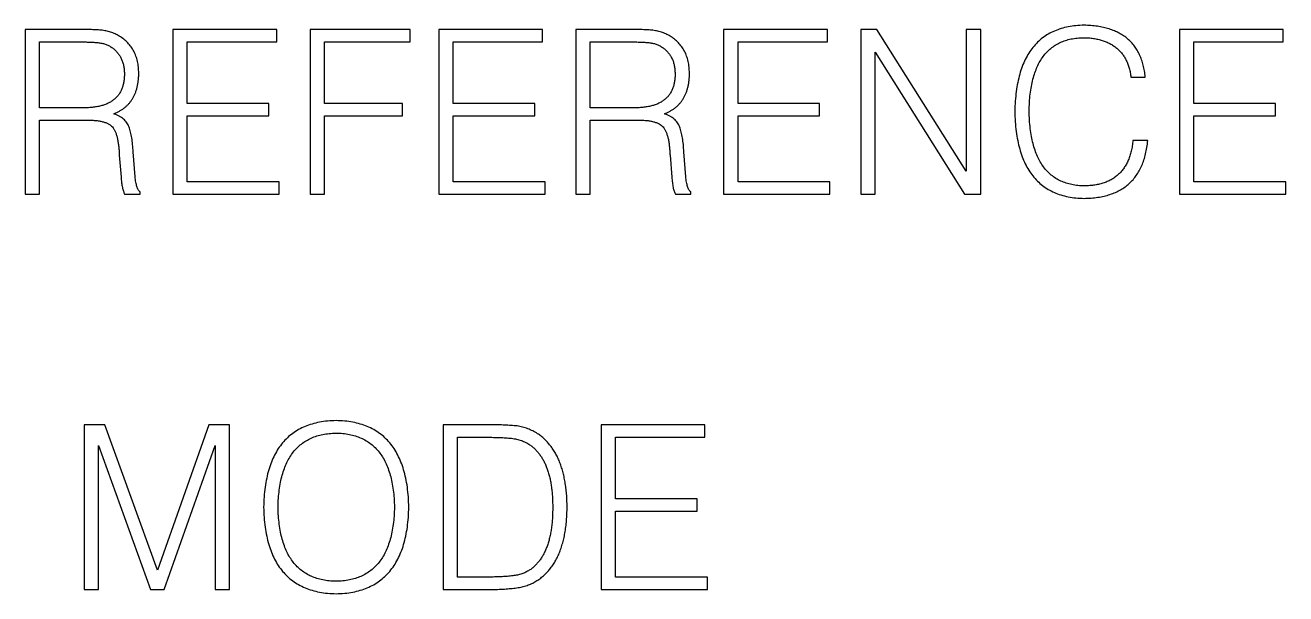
# Model space of a CAD drawing. Header units: millimetres. Extents: x 166 to 666, y 174 to 359.
# Drawn here: x 460.27 to 479.41, y 230.12 to 238.75 of the extents above; entities that cross this region are included whole.
import ezdxf

# ---------------------------------------------------------------- set-up
doc = ezdxf.new("R2010")
doc.units = ezdxf.units.MM

msp = doc.modelspace()

# ---------------------------------------------------------------- linework, layer by layer
at = {"color": 7, "linetype": 'Continuous', "lineweight": 25}
for p, q in [((461.07, 238.684), (460.265, 238.684)), ((460.265, 238.684), (460.265, 236.184)), ((464.085, 238.684), (462.509, 238.684)), ((462.509, 238.684), (462.509, 236.184)), ((464.085, 238.494), (464.085, 238.684)), ((466.115, 238.684), (464.592, 238.684)), ((464.592, 238.684), (464.592, 236.184)), ((466.115, 238.494), (466.115, 238.684)), ((468.123, 238.684), (466.547, 238.684)), ((466.547, 238.684), (466.547, 236.184)), ((468.123, 238.494), (468.123, 238.684)), ((469.436, 238.684), (468.631, 238.684)), ((468.631, 238.684), (468.631, 236.184)), ((472.45, 238.684), (470.874, 238.684)), ((470.874, 238.684), (470.874, 236.184)), ((472.45, 238.494), (472.45, 238.684)), ((473.202, 238.684), (472.958, 238.684)), ((472.958, 238.684), (472.958, 236.184)), ((474.56, 236.532), (473.202, 238.684)), ((474.779, 238.684), (474.56, 238.684)), ((474.56, 238.684), (474.56, 236.532)), ((474.779, 236.184), (474.779, 238.684)), ((479.373, 238.684), (477.797, 238.684)), ((477.797, 238.684), (477.797, 236.184)), ((479.373, 238.494), (479.373, 238.684)), ((460.484, 238.494), (461.118, 238.494)), ((460.484, 237.495), (460.484, 238.494)), ((462.727, 237.559), (462.727, 238.494)), ((462.727, 238.494), (464.085, 238.494)), ((464.811, 237.559), (464.811, 238.494)), ((464.811, 238.494), (466.115, 238.494)), ((466.766, 237.559), (466.766, 238.494)), ((466.766, 238.494), (468.123, 238.494)), ((468.849, 238.494), (469.483, 238.494)), ((468.849, 237.495), (468.849, 238.494)), ((471.093, 237.559), (471.093, 238.494)), ((471.093, 238.494), (472.45, 238.494)), ((478.016, 237.559), (478.016, 238.494)), ((478.016, 238.494), (479.373, 238.494)), ((473.176, 236.184), (473.176, 238.337)), ((473.176, 238.337), (474.533, 236.184)), ((477.06, 237.961), (477.279, 237.961)), ((461.131, 237.495), (460.484, 237.495)), ((463.968, 237.559), (462.727, 237.559)), ((463.968, 237.373), (463.968, 237.559)), ((465.994, 237.559), (464.811, 237.559)), ((465.994, 237.373), (465.994, 237.559)), ((468.006, 237.559), (466.766, 237.559)), ((468.006, 237.373), (468.006, 237.559)), ((469.497, 237.495), (468.849, 237.495)), ((472.333, 237.559), (471.093, 237.559)), ((472.333, 237.373), (472.333, 237.559)), ((479.256, 237.559), (478.016, 237.559)), ((479.256, 237.373), (479.256, 237.559)), ((460.484, 236.184), (460.484, 237.308)), ((460.484, 237.308), (461.196, 237.308)), ((462.727, 236.373), (462.727, 237.373)), ((462.727, 237.373), (463.968, 237.373)), ((464.811, 236.184), (464.811, 237.373)), ((464.811, 237.373), (465.994, 237.373)), ((466.766, 236.373), (466.766, 237.373)), ((466.766, 237.373), (468.006, 237.373)), ((468.849, 236.184), (468.849, 237.308)), ((468.849, 237.308), (469.561, 237.308)), ((471.093, 236.373), (471.093, 237.373)), ((471.093, 237.373), (472.333, 237.373)), ((478.016, 236.373), (478.016, 237.373)), ((478.016, 237.373), (479.256, 237.373)), ((477.317, 236.997), (477.092, 236.997)), ((461.694, 236.774), (461.721, 236.443)), ((461.935, 236.449), (461.905, 236.824)), ((470.06, 236.774), (470.086, 236.443)), ((470.3, 236.449), (470.27, 236.824)), ((464.125, 236.373), (462.727, 236.373)), ((464.125, 236.184), (464.125, 236.373)), ((468.164, 236.373), (466.766, 236.373)), ((468.164, 236.184), (468.164, 236.373)), ((472.49, 236.373), (471.093, 236.373)), ((472.49, 236.184), (472.49, 236.373)), ((479.414, 236.373), (478.016, 236.373)), ((479.414, 236.184), (479.414, 236.373)), ((460.265, 236.184), (460.484, 236.184)), ((461.775, 236.184), (462.01, 236.184)), ((462.01, 236.184), (462.01, 236.218)), ((462.509, 236.184), (464.125, 236.184)), ((464.592, 236.184), (464.811, 236.184)), ((466.547, 236.184), (468.164, 236.184)), ((468.631, 236.184), (468.849, 236.184)), ((470.141, 236.184), (470.376, 236.184)), ((470.376, 236.184), (470.376, 236.218)), ((470.874, 236.184), (472.49, 236.184)), ((472.958, 236.184), (473.176, 236.184)), ((474.533, 236.184), (474.779, 236.184)), ((477.797, 236.184), (479.414, 236.184)), ((461.475, 232.684), (461.163, 232.684)), ((461.163, 232.684), (461.163, 230.184)), ((462.273, 230.476), (461.475, 232.684)), ((463.056, 232.684), (462.273, 230.476)), ((463.368, 232.684), (463.056, 232.684)), ((463.368, 230.184), (463.368, 232.684)), ((466.612, 232.684), (466.612, 230.184)), ((467.341, 232.684), (466.612, 232.684)), ((470.591, 232.684), (469.015, 232.684)), ((469.015, 232.684), (469.015, 230.184)), ((470.591, 232.494), (470.591, 232.684)), ((466.83, 232.494), (467.274, 232.494)), ((466.83, 230.373), (466.83, 232.494)), ((469.234, 231.559), (469.234, 232.494)), ((469.234, 232.494), (470.591, 232.494)), ((461.381, 230.184), (461.381, 232.371)), ((461.381, 232.371), (462.171, 230.184)), ((462.377, 230.184), (463.15, 232.371)), ((463.15, 232.371), (463.15, 230.184)), ((470.474, 231.559), (469.234, 231.559)), ((470.474, 231.373), (470.474, 231.559)), ((469.234, 230.373), (469.234, 231.373)), ((469.234, 231.373), (470.474, 231.373)), ((467.298, 230.373), (466.83, 230.373)), ((470.631, 230.373), (469.234, 230.373)), ((470.631, 230.184), (470.631, 230.373)), ((461.163, 230.184), (461.381, 230.184)), ((462.171, 230.184), (462.377, 230.184)), ((463.15, 230.184), (463.368, 230.184)), ((466.612, 230.184), (467.273, 230.184)), ((469.015, 230.184), (470.631, 230.184))]:
    msp.add_line(p, q, dxfattribs=at)
for points, knots in [([(461.416, 238.674), (461.39, 238.675), (461.335, 238.679), (461.251, 238.681), (461.162, 238.684), (461.101, 238.684), (461.07, 238.684)], [0, 0, 0, 0, 0.2303331, 0.47347, 0.7295341, 1, 1, 1, 1]), ([(461.695, 238.584), (461.674, 238.595), (461.632, 238.618), (461.563, 238.644), (461.491, 238.663), (461.441, 238.67), (461.416, 238.674)], [0, 0, 0, 0, 0.2443038, 0.4913021, 0.7423049, 1, 1, 1, 1]), ([(469.782, 238.674), (469.755, 238.675), (469.701, 238.679), (469.616, 238.681), (469.528, 238.684), (469.467, 238.684), (469.436, 238.684)], [0, 0, 0, 0, 0.2303331, 0.47347, 0.7295341, 1, 1, 1, 1]), ([(470.061, 238.584), (470.039, 238.595), (469.997, 238.618), (469.928, 238.644), (469.856, 238.663), (469.807, 238.67), (469.782, 238.674)], [0, 0, 0, 0, 0.2443038, 0.4913021, 0.7423049, 1, 1, 1, 1]), ([(476.349, 238.748), (476.308, 238.746), (476.227, 238.743), (476.11, 238.726), (476, 238.699), (475.899, 238.662), (475.805, 238.615), (475.719, 238.558), (475.641, 238.49), (475.57, 238.413), (475.509, 238.325), (475.454, 238.229), (475.408, 238.121), (475.37, 238.004), (475.34, 237.877), (475.318, 237.741), (475.302, 237.594), (475.299, 237.493), (475.297, 237.441)], [0, 0, 0, 0, 0.065644, 0.127361, 0.186476, 0.242854, 0.29759, 0.351685, 0.405244, 0.460025, 0.515897, 0.57388, 0.634951, 0.69946, 0.767705, 0.840532, 0.917795, 1, 1, 1, 1]), ([(477.279, 237.961), (477.275, 237.992), (477.268, 238.053), (477.25, 238.14), (477.226, 238.222), (477.195, 238.297), (477.16, 238.368), (477.116, 238.432), (477.067, 238.49), (477.012, 238.542), (476.951, 238.589), (476.882, 238.629), (476.809, 238.664), (476.728, 238.693), (476.642, 238.716), (476.55, 238.733), (476.452, 238.744), (476.384, 238.746), (476.349, 238.748)], [0, 0, 0, 0, 0.068939, 0.133896, 0.196357, 0.255882, 0.313425, 0.370111, 0.425414, 0.481061, 0.537452, 0.595136, 0.654496, 0.717057, 0.78215, 0.850932, 0.923433, 1, 1, 1, 1]), ([(461.118, 238.494), (461.142, 238.494), (461.19, 238.494), (461.259, 238.492), (461.324, 238.488), (461.366, 238.484), (461.386, 238.482)], [0, 0, 0, 0, 0.273905, 0.532987, 0.773793, 1, 1, 1, 1]), ([(461.386, 238.482), (461.405, 238.48), (461.442, 238.474), (461.495, 238.457), (461.545, 238.434), (461.575, 238.414), (461.59, 238.404)], [0, 0, 0, 0, 0.2607215, 0.5107814, 0.7567413, 1, 1, 1, 1]), ([(461.59, 238.404), (461.604, 238.393), (461.632, 238.371), (461.669, 238.332), (461.7, 238.29), (461.725, 238.242), (461.746, 238.191), (461.76, 238.136), (461.77, 238.076), (461.771, 238.035), (461.772, 238.014)], [0, 0, 0, 0, 0.120821, 0.23863, 0.356248, 0.47429, 0.597187, 0.724363, 0.857806, 1, 1, 1, 1]), ([(461.99, 238.02), (461.989, 238.051), (461.987, 238.111), (461.973, 238.199), (461.949, 238.28), (461.916, 238.354), (461.875, 238.423), (461.824, 238.483), (461.764, 238.539), (461.719, 238.568), (461.695, 238.584)], [0, 0, 0, 0, 0.140589, 0.272118, 0.397995, 0.518626, 0.636531, 0.754823, 0.874877, 1, 1, 1, 1]), ([(469.483, 238.494), (469.508, 238.494), (469.555, 238.494), (469.625, 238.492), (469.69, 238.488), (469.731, 238.484), (469.752, 238.482)], [0, 0, 0, 0, 0.273905, 0.532987, 0.773793, 1, 1, 1, 1]), ([(469.752, 238.482), (469.771, 238.48), (469.808, 238.474), (469.861, 238.457), (469.91, 238.434), (469.94, 238.414), (469.955, 238.404)], [0, 0, 0, 0, 0.2607215, 0.5107814, 0.7567413, 1, 1, 1, 1]), ([(469.955, 238.404), (469.969, 238.393), (469.998, 238.371), (470.034, 238.332), (470.066, 238.29), (470.091, 238.242), (470.112, 238.191), (470.126, 238.136), (470.135, 238.076), (470.136, 238.035), (470.137, 238.014)], [0, 0, 0, 0, 0.120821, 0.23863, 0.356248, 0.47429, 0.597187, 0.724363, 0.857806, 1, 1, 1, 1]), ([(470.356, 238.02), (470.354, 238.051), (470.352, 238.111), (470.338, 238.199), (470.315, 238.28), (470.282, 238.354), (470.24, 238.423), (470.189, 238.483), (470.13, 238.539), (470.084, 238.568), (470.061, 238.584)], [0, 0, 0, 0, 0.140589, 0.272118, 0.397995, 0.518626, 0.636531, 0.754823, 0.874877, 1, 1, 1, 1]), ([(475.516, 237.444), (475.517, 237.489), (475.519, 237.575), (475.53, 237.701), (475.547, 237.818), (475.57, 237.926), (475.601, 238.026), (475.636, 238.117), (475.678, 238.2), (475.727, 238.275), (475.782, 238.341), (475.844, 238.398), (475.912, 238.447), (475.986, 238.487), (476.067, 238.518), (476.153, 238.541), (476.247, 238.555), (476.311, 238.557), (476.344, 238.558)], [0, 0, 0, 0, 0.0850314, 0.1649004, 0.2398372, 0.3101869, 0.3760293, 0.4383178, 0.4972416, 0.5532909, 0.6077296, 0.6606514, 0.7132969, 0.7666875, 0.8209995, 0.8776617, 0.9372078, 1, 1, 1, 1]), ([(476.344, 238.558), (476.369, 238.558), (476.419, 238.557), (476.492, 238.549), (476.56, 238.535), (476.625, 238.519), (476.686, 238.497), (476.743, 238.469), (476.797, 238.438), (476.829, 238.413), (476.845, 238.401)], [0, 0, 0, 0, 0.143007, 0.278326, 0.408563, 0.53316, 0.654288, 0.771258, 0.886424, 1, 1, 1, 1]), ([(476.845, 238.401), (476.86, 238.388), (476.89, 238.361), (476.928, 238.316), (476.963, 238.267), (476.992, 238.213), (477.017, 238.156), (477.036, 238.095), (477.052, 238.029), (477.057, 237.984), (477.06, 237.961)], [0, 0, 0, 0, 0.118619, 0.236813, 0.355024, 0.476082, 0.599905, 0.727717, 0.860852, 1, 1, 1, 1]), ([(461.772, 238.014), (461.772, 237.992), (461.771, 237.951), (461.764, 237.891), (461.751, 237.835), (461.735, 237.783), (461.712, 237.735), (461.684, 237.692), (461.652, 237.653), (461.614, 237.618), (461.571, 237.588), (461.523, 237.562), (461.47, 237.54), (461.412, 237.522), (461.349, 237.509), (461.281, 237.5), (461.208, 237.495), (461.157, 237.495), (461.131, 237.495)], [0, 0, 0, 0, 0.067651, 0.130948, 0.191055, 0.248354, 0.303408, 0.357335, 0.410635, 0.464471, 0.519434, 0.576646, 0.637274, 0.700776, 0.768332, 0.840803, 0.917584, 1, 1, 1, 1]), ([(461.61, 237.405), (461.625, 237.411), (461.655, 237.423), (461.698, 237.445), (461.738, 237.469), (461.775, 237.496), (461.809, 237.525), (461.84, 237.558), (461.869, 237.592), (461.894, 237.63), (461.917, 237.669), (461.936, 237.712), (461.952, 237.757), (461.966, 237.805), (461.976, 237.855), (461.984, 237.908), (461.989, 237.963), (461.99, 238), (461.99, 238.02)], [0, 0, 0, 0, 0.063664, 0.126029, 0.185706, 0.244847, 0.302546, 0.360072, 0.41785, 0.475506, 0.534763, 0.594283, 0.656168, 0.719927, 0.785893, 0.854462, 0.925713, 1, 1, 1, 1]), ([(470.137, 238.014), (470.137, 237.992), (470.136, 237.951), (470.129, 237.891), (470.117, 237.835), (470.1, 237.783), (470.077, 237.735), (470.049, 237.692), (470.017, 237.653), (469.979, 237.618), (469.936, 237.588), (469.888, 237.562), (469.835, 237.54), (469.777, 237.522), (469.714, 237.509), (469.646, 237.5), (469.573, 237.495), (469.523, 237.495), (469.497, 237.495)], [0, 0, 0, 0, 0.067651, 0.130948, 0.191055, 0.248354, 0.303408, 0.357335, 0.410635, 0.464471, 0.519434, 0.576646, 0.637274, 0.700776, 0.768332, 0.840803, 0.917584, 1, 1, 1, 1]), ([(469.975, 237.405), (469.99, 237.411), (470.021, 237.423), (470.063, 237.445), (470.103, 237.469), (470.14, 237.496), (470.175, 237.525), (470.206, 237.558), (470.234, 237.592), (470.26, 237.63), (470.282, 237.669), (470.301, 237.712), (470.318, 237.757), (470.331, 237.805), (470.342, 237.855), (470.35, 237.908), (470.354, 237.963), (470.355, 238), (470.356, 238.02)], [0, 0, 0, 0, 0.063664, 0.126029, 0.185706, 0.244847, 0.302546, 0.360072, 0.41785, 0.475506, 0.534763, 0.594283, 0.656168, 0.719927, 0.785893, 0.854462, 0.925713, 1, 1, 1, 1]), ([(475.297, 237.441), (475.299, 237.388), (475.302, 237.286), (475.317, 237.138), (475.339, 237), (475.369, 236.872), (475.407, 236.754), (475.453, 236.646), (475.507, 236.548), (475.569, 236.459), (475.64, 236.381), (475.718, 236.313), (475.804, 236.255), (475.898, 236.208), (476, 236.17), (476.11, 236.143), (476.228, 236.125), (476.309, 236.121), (476.351, 236.12)], [0, 0, 0, 0, 0.0824225, 0.1596578, 0.232509, 0.3010561, 0.3656266, 0.426525, 0.4848018, 0.5407235, 0.5953287, 0.6490664, 0.7027245, 0.7575601, 0.8138928, 0.8729253, 0.9345234, 1, 1, 1, 1]), ([(476.357, 236.309), (476.323, 236.31), (476.258, 236.312), (476.164, 236.327), (476.076, 236.35), (475.995, 236.382), (475.919, 236.422), (475.851, 236.472), (475.788, 236.53), (475.732, 236.598), (475.683, 236.674), (475.64, 236.758), (475.603, 236.851), (475.572, 236.953), (475.549, 237.064), (475.531, 237.183), (475.519, 237.311), (475.517, 237.399), (475.516, 237.444)], [0, 0, 0, 0, 0.0623722, 0.1215935, 0.1782202, 0.2324402, 0.2853658, 0.3382627, 0.3911884, 0.445402, 0.5017374, 0.560523, 0.6231694, 0.6892049, 0.7596736, 0.8346937, 0.91482, 1, 1, 1, 1]), ([(461.196, 237.308), (461.219, 237.308), (461.265, 237.308), (461.329, 237.304), (461.388, 237.296), (461.44, 237.285), (461.487, 237.271), (461.527, 237.253), (461.562, 237.231), (461.581, 237.213), (461.59, 237.204)], [0, 0, 0, 0, 0.1688578, 0.3236259, 0.4638455, 0.5925591, 0.7080683, 0.813117, 0.9101033, 1, 1, 1, 1]), ([(461.842, 237.203), (461.837, 237.214), (461.828, 237.237), (461.809, 237.268), (461.786, 237.297), (461.758, 237.324), (461.727, 237.348), (461.692, 237.37), (461.652, 237.388), (461.624, 237.399), (461.61, 237.405)], [0, 0, 0, 0, 0.115423, 0.228946, 0.34534, 0.464308, 0.587592, 0.716761, 0.854597, 1, 1, 1, 1]), ([(469.561, 237.308), (469.585, 237.308), (469.63, 237.308), (469.695, 237.304), (469.753, 237.296), (469.806, 237.285), (469.852, 237.271), (469.893, 237.253), (469.927, 237.231), (469.946, 237.213), (469.955, 237.204)], [0, 0, 0, 0, 0.1688578, 0.3236259, 0.4638455, 0.5925591, 0.7080683, 0.813117, 0.9101033, 1, 1, 1, 1]), ([(470.207, 237.203), (470.203, 237.214), (470.193, 237.237), (470.174, 237.268), (470.151, 237.297), (470.124, 237.324), (470.093, 237.348), (470.057, 237.37), (470.017, 237.388), (469.989, 237.399), (469.975, 237.405)], [0, 0, 0, 0, 0.115423, 0.228946, 0.34534, 0.464308, 0.587592, 0.716761, 0.854597, 1, 1, 1, 1]), ([(461.59, 237.204), (461.598, 237.194), (461.614, 237.172), (461.633, 237.134), (461.65, 237.09), (461.664, 237.039), (461.676, 236.982), (461.684, 236.918), (461.691, 236.848), (461.693, 236.8), (461.694, 236.774)], [0, 0, 0, 0, 0.0856504, 0.1798721, 0.2850234, 0.4021467, 0.5317715, 0.6747405, 0.8303461, 1, 1, 1, 1]), ([(461.905, 236.824), (461.903, 236.862), (461.899, 236.934), (461.885, 237.035), (461.869, 237.124), (461.851, 237.178), (461.842, 237.203)], [0, 0, 0, 0, 0.294456, 0.55923, 0.792775, 1, 1, 1, 1]), ([(469.955, 237.204), (469.963, 237.194), (469.979, 237.172), (469.998, 237.134), (470.015, 237.09), (470.03, 237.039), (470.041, 236.982), (470.05, 236.918), (470.056, 236.848), (470.058, 236.8), (470.06, 236.774)], [0, 0, 0, 0, 0.0856504, 0.1798721, 0.2850234, 0.4021467, 0.5317715, 0.6747405, 0.8303461, 1, 1, 1, 1]), ([(470.27, 236.824), (470.268, 236.862), (470.264, 236.934), (470.251, 237.035), (470.234, 237.124), (470.216, 237.178), (470.207, 237.203)], [0, 0, 0, 0, 0.294456, 0.55923, 0.792775, 1, 1, 1, 1]), ([(476.351, 236.12), (476.387, 236.121), (476.456, 236.123), (476.558, 236.135), (476.653, 236.153), (476.742, 236.178), (476.825, 236.21), (476.902, 236.247), (476.972, 236.293), (477.036, 236.345), (477.094, 236.403), (477.145, 236.468), (477.189, 236.54), (477.228, 236.619), (477.26, 236.704), (477.286, 236.796), (477.305, 236.894), (477.313, 236.963), (477.317, 236.997)], [0, 0, 0, 0, 0.073665, 0.143248, 0.209499, 0.27245, 0.33258, 0.390743, 0.447419, 0.503385, 0.55929, 0.615365, 0.673013, 0.732555, 0.794405, 0.859518, 0.927916, 1, 1, 1, 1]), ([(477.092, 236.997), (477.089, 236.97), (477.082, 236.917), (477.068, 236.839), (477.047, 236.768), (477.023, 236.7), (476.993, 236.639), (476.958, 236.583), (476.919, 236.531), (476.875, 236.485), (476.827, 236.445), (476.774, 236.409), (476.716, 236.379), (476.653, 236.355), (476.585, 236.335), (476.513, 236.321), (476.436, 236.312), (476.384, 236.31), (476.357, 236.309)], [0, 0, 0, 0, 0.073461, 0.143115, 0.209159, 0.272085, 0.332249, 0.390651, 0.447657, 0.50355, 0.559028, 0.615669, 0.673255, 0.732861, 0.79482, 0.859598, 0.927991, 1, 1, 1, 1]), ([(461.721, 236.443), (461.723, 236.415), (461.728, 236.362), (461.74, 236.291), (461.755, 236.232), (461.769, 236.199), (461.775, 236.184)], [0, 0, 0, 0, 0.31949, 0.592067, 0.817781, 1, 1, 1, 1]), ([(462.01, 236.218), (462.005, 236.222), (461.995, 236.232), (461.982, 236.251), (461.972, 236.274), (461.961, 236.301), (461.953, 236.332), (461.945, 236.367), (461.939, 236.406), (461.936, 236.434), (461.935, 236.449)], [0, 0, 0, 0, 0.081455, 0.172832, 0.274046, 0.38924, 0.519145, 0.663801, 0.823266, 1, 1, 1, 1]), ([(470.086, 236.443), (470.089, 236.415), (470.094, 236.362), (470.105, 236.291), (470.12, 236.232), (470.134, 236.199), (470.141, 236.184)], [0, 0, 0, 0, 0.31949, 0.592067, 0.817781, 1, 1, 1, 1]), ([(470.376, 236.218), (470.371, 236.222), (470.361, 236.232), (470.347, 236.251), (470.337, 236.274), (470.326, 236.301), (470.318, 236.332), (470.31, 236.367), (470.304, 236.406), (470.302, 236.434), (470.3, 236.449)], [0, 0, 0, 0, 0.081455, 0.172832, 0.274046, 0.38924, 0.519145, 0.663801, 0.823266, 1, 1, 1, 1]), ([(464.988, 232.748), (464.945, 232.746), (464.86, 232.743), (464.737, 232.725), (464.623, 232.697), (464.516, 232.661), (464.418, 232.613), (464.328, 232.555), (464.246, 232.488), (464.172, 232.41), (464.108, 232.322), (464.051, 232.225), (464.003, 232.117), (463.963, 231.999), (463.931, 231.872), (463.908, 231.735), (463.892, 231.588), (463.889, 231.486), (463.887, 231.434)], [0, 0, 0, 0, 0.067297, 0.130749, 0.190873, 0.248675, 0.304511, 0.358923, 0.413042, 0.467668, 0.523425, 0.581218, 0.641359, 0.705017, 0.772195, 0.843504, 0.919348, 1, 1, 1, 1]), ([(466.093, 231.434), (466.091, 231.486), (466.087, 231.587), (466.072, 231.735), (466.048, 231.872), (466.016, 231.999), (465.975, 232.117), (465.927, 232.224), (465.871, 232.322), (465.805, 232.409), (465.732, 232.488), (465.65, 232.555), (465.559, 232.613), (465.461, 232.661), (465.354, 232.698), (465.24, 232.725), (465.117, 232.743), (465.032, 232.746), (464.988, 232.748)], [0, 0, 0, 0, 0.080596, 0.156376, 0.227668, 0.295039, 0.358484, 0.418915, 0.476659, 0.532317, 0.587083, 0.641156, 0.695739, 0.751528, 0.809038, 0.869361, 0.93276, 1, 1, 1, 1]), ([(467.736, 232.667), (467.706, 232.669), (467.643, 232.675), (467.547, 232.679), (467.446, 232.683), (467.377, 232.684), (467.341, 232.684)], [0, 0, 0, 0, 0.230187, 0.47386, 0.73003, 1, 1, 1, 1]), ([(468.048, 232.549), (468.024, 232.564), (467.976, 232.592), (467.899, 232.625), (467.819, 232.651), (467.764, 232.661), (467.736, 232.667)], [0, 0, 0, 0, 0.248665, 0.496032, 0.745292, 1, 1, 1, 1]), ([(464.106, 231.434), (464.107, 231.479), (464.11, 231.566), (464.123, 231.692), (464.142, 231.809), (464.167, 231.918), (464.2, 232.018), (464.238, 232.111), (464.284, 232.194), (464.335, 232.27), (464.394, 232.336), (464.46, 232.394), (464.532, 232.443), (464.61, 232.484), (464.695, 232.516), (464.787, 232.539), (464.885, 232.554), (464.953, 232.557), (464.987, 232.558)], [0, 0, 0, 0, 0.083062, 0.1611931, 0.234594, 0.3033114, 0.3684242, 0.4298966, 0.4885102, 0.5445938, 0.5992078, 0.6525105, 0.7061861, 0.7606102, 0.8165628, 0.8743861, 0.9354728, 1, 1, 1, 1]), ([(464.987, 232.558), (465.022, 232.557), (465.09, 232.555), (465.189, 232.54), (465.281, 232.517), (465.366, 232.484), (465.445, 232.445), (465.517, 232.395), (465.584, 232.338), (465.642, 232.271), (465.695, 232.196), (465.74, 232.112), (465.779, 232.02), (465.812, 231.919), (465.838, 231.81), (465.857, 231.692), (465.869, 231.566), (465.873, 231.479), (465.874, 231.434)], [0, 0, 0, 0, 0.06462, 0.125475, 0.18372, 0.239502, 0.293894, 0.347406, 0.40101, 0.455458, 0.511547, 0.569982, 0.631387, 0.696595, 0.765475, 0.839007, 0.916868, 1, 1, 1, 1]), ([(467.274, 232.494), (467.308, 232.494), (467.375, 232.494), (467.472, 232.491), (467.564, 232.487), (467.623, 232.481), (467.652, 232.479)], [0, 0, 0, 0, 0.272537, 0.530632, 0.773021, 1, 1, 1, 1]), ([(467.652, 232.479), (467.678, 232.475), (467.729, 232.468), (467.801, 232.447), (467.868, 232.419), (467.908, 232.393), (467.928, 232.381)], [0, 0, 0, 0, 0.265288, 0.518274, 0.76122, 1, 1, 1, 1]), ([(468.497, 231.439), (468.496, 231.472), (468.495, 231.537), (468.489, 231.633), (468.48, 231.725), (468.467, 231.812), (468.451, 231.896), (468.432, 231.976), (468.408, 232.051), (468.382, 232.123), (468.353, 232.191), (468.319, 232.254), (468.283, 232.314), (468.243, 232.369), (468.199, 232.42), (468.152, 232.468), (468.102, 232.511), (468.066, 232.537), (468.048, 232.549)], [0, 0, 0, 0, 0.079914, 0.156743, 0.230563, 0.301589, 0.369851, 0.435574, 0.49856, 0.559784, 0.61893, 0.676032, 0.732077, 0.786681, 0.840241, 0.893894, 0.946843, 1, 1, 1, 1]), ([(467.928, 232.381), (467.943, 232.37), (467.971, 232.35), (468.011, 232.314), (468.048, 232.275), (468.082, 232.231), (468.114, 232.185), (468.142, 232.134), (468.169, 232.081), (468.191, 232.023), (468.212, 231.962), (468.23, 231.897), (468.245, 231.828), (468.257, 231.756), (468.266, 231.68), (468.273, 231.6), (468.277, 231.517), (468.278, 231.46), (468.278, 231.431)], [0, 0, 0, 0, 0.050351, 0.100899, 0.152067, 0.204242, 0.2577, 0.312478, 0.369094, 0.428038, 0.489289, 0.553484, 0.620227, 0.689702, 0.76213, 0.83809, 0.917181, 1, 1, 1, 1]), ([(463.887, 231.434), (463.889, 231.382), (463.892, 231.281), (463.908, 231.134), (463.931, 230.997), (463.963, 230.87), (464.003, 230.752), (464.051, 230.645), (464.108, 230.547), (464.172, 230.459), (464.246, 230.382), (464.328, 230.313), (464.418, 230.256), (464.516, 230.208), (464.623, 230.171), (464.737, 230.143), (464.86, 230.125), (464.945, 230.122), (464.988, 230.12)], [0, 0, 0, 0, 0.080408, 0.156264, 0.227584, 0.294773, 0.358198, 0.418584, 0.476164, 0.53193, 0.586565, 0.640857, 0.695278, 0.751123, 0.809019, 0.869214, 0.932677, 1, 1, 1, 1]), ([(464.987, 230.309), (464.953, 230.31), (464.885, 230.313), (464.787, 230.328), (464.695, 230.35), (464.611, 230.383), (464.532, 230.423), (464.46, 230.472), (464.394, 230.53), (464.335, 230.596), (464.284, 230.672), (464.238, 230.755), (464.2, 230.848), (464.167, 230.949), (464.142, 231.058), (464.123, 231.176), (464.11, 231.302), (464.107, 231.389), (464.106, 231.434)], [0, 0, 0, 0, 0.064425, 0.125386, 0.183134, 0.239015, 0.293226, 0.346832, 0.400066, 0.454609, 0.51062, 0.569157, 0.630835, 0.695864, 0.765094, 0.838399, 0.916737, 1, 1, 1, 1]), ([(465.874, 231.434), (465.873, 231.389), (465.869, 231.302), (465.857, 231.175), (465.837, 231.057), (465.812, 230.948), (465.779, 230.847), (465.74, 230.755), (465.695, 230.672), (465.642, 230.596), (465.583, 230.53), (465.518, 230.472), (465.445, 230.423), (465.366, 230.382), (465.281, 230.35), (465.189, 230.328), (465.09, 230.313), (465.022, 230.31), (464.987, 230.309)], [0, 0, 0, 0, 0.0831257, 0.1612892, 0.2345112, 0.3036863, 0.3685961, 0.4299972, 0.488428, 0.5445129, 0.5989565, 0.6527604, 0.7060947, 0.7606232, 0.8162928, 0.8745343, 0.9353844, 1, 1, 1, 1]), ([(464.988, 230.12), (465.032, 230.122), (465.117, 230.125), (465.24, 230.143), (465.354, 230.171), (465.461, 230.208), (465.559, 230.255), (465.649, 230.313), (465.731, 230.381), (465.805, 230.459), (465.87, 230.547), (465.927, 230.644), (465.976, 230.752), (466.016, 230.869), (466.048, 230.997), (466.072, 231.134), (466.087, 231.28), (466.091, 231.382), (466.093, 231.434)], [0, 0, 0, 0, 0.0672916, 0.130725, 0.1911422, 0.2487689, 0.3044762, 0.3592271, 0.4133296, 0.4679389, 0.523833, 0.5816084, 0.6418378, 0.7055608, 0.7727185, 0.8437963, 0.9196175, 1, 1, 1, 1]), ([(468.278, 231.431), (468.278, 231.401), (468.277, 231.343), (468.274, 231.257), (468.266, 231.175), (468.256, 231.097), (468.243, 231.023), (468.228, 230.952), (468.208, 230.886), (468.187, 230.824), (468.162, 230.766), (468.136, 230.711), (468.105, 230.66), (468.072, 230.614), (468.036, 230.571), (467.997, 230.532), (467.955, 230.497), (467.925, 230.478), (467.91, 230.468)], [0, 0, 0, 0, 0.083287, 0.163392, 0.239544, 0.312713, 0.382621, 0.44933, 0.513234, 0.574292, 0.632875, 0.689466, 0.74372, 0.796774, 0.848599, 0.899589, 0.949803, 1, 1, 1, 1]), ([(467.992, 230.291), (468.013, 230.303), (468.053, 230.327), (468.11, 230.369), (468.163, 230.415), (468.213, 230.467), (468.258, 230.522), (468.299, 230.583), (468.337, 230.648), (468.37, 230.717), (468.4, 230.792), (468.425, 230.871), (468.447, 230.954), (468.464, 231.042), (468.478, 231.135), (468.489, 231.232), (468.495, 231.334), (468.496, 231.403), (468.497, 231.439)], [0, 0, 0, 0, 0.053939, 0.10726, 0.160887, 0.21468, 0.269026, 0.324299, 0.381046, 0.439728, 0.500319, 0.563098, 0.628407, 0.69665, 0.767431, 0.841639, 0.919354, 1, 1, 1, 1]), ([(467.652, 230.39), (467.626, 230.387), (467.571, 230.382), (467.486, 230.376), (467.394, 230.374), (467.331, 230.373), (467.298, 230.373)], [0, 0, 0, 0, 0.22302, 0.465326, 0.722827, 1, 1, 1, 1]), ([(467.91, 230.468), (467.891, 230.458), (467.854, 230.437), (467.791, 230.415), (467.723, 230.398), (467.676, 230.393), (467.652, 230.39)], [0, 0, 0, 0, 0.23313, 0.474385, 0.730379, 1, 1, 1, 1]), ([(467.273, 230.184), (467.311, 230.184), (467.384, 230.185), (467.492, 230.188), (467.592, 230.194), (467.656, 230.201), (467.687, 230.204)], [0, 0, 0, 0, 0.274913, 0.531857, 0.7747, 1, 1, 1, 1]), ([(467.687, 230.204), (467.716, 230.208), (467.771, 230.215), (467.85, 230.234), (467.924, 230.258), (467.97, 230.28), (467.992, 230.291)], [0, 0, 0, 0, 0.26838, 0.521776, 0.765197, 1, 1, 1, 1])]:
    msp.add_open_spline(points, degree=3, knots=knots, dxfattribs=at)

doc.saveas('drawing.dxf')
